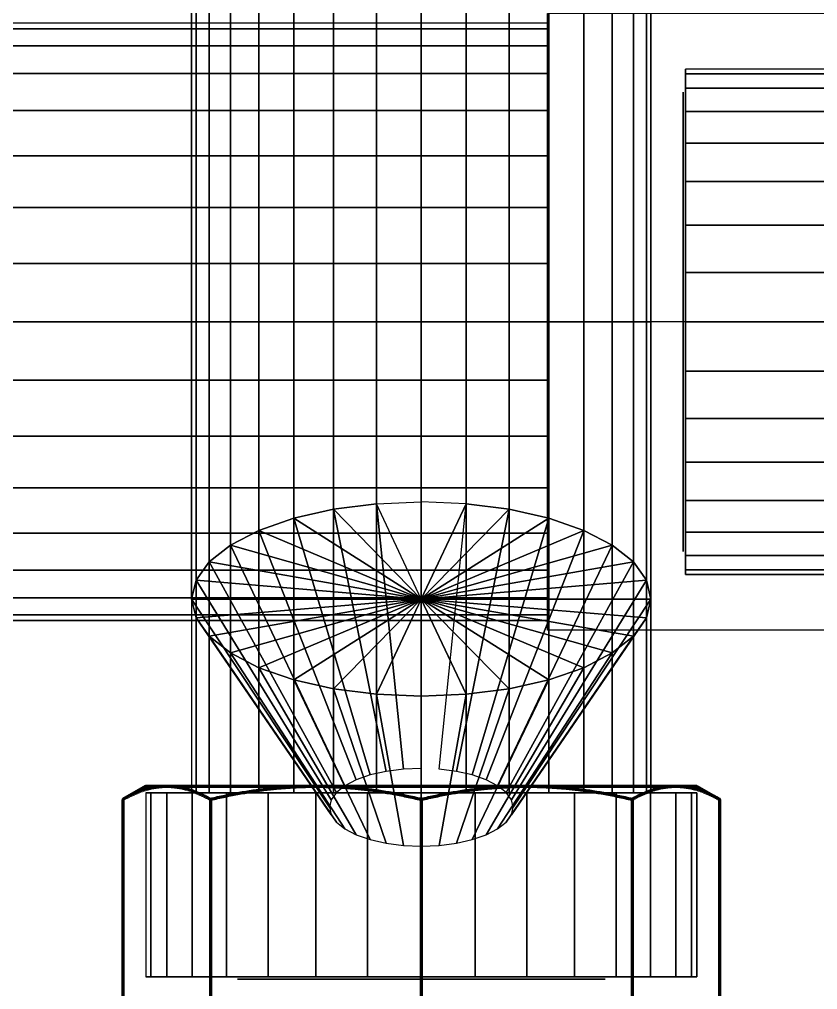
# Model space of a CAD drawing. Header units: millimetres. Extents: x -92220 to 11040, y -5929 to 27498.
# Drawn here: x 232.5 to 267.26, y 1050.94 to 1093.16 of the extents above; entities that cross this region are included whole.
import ezdxf

# ---------------------------------------------------------------- set-up
doc = ezdxf.new("R2010")
doc.units = ezdxf.units.MM
doc.layers.add('11 Водоразборный узел', color=7, linetype='Continuous')
doc.layers.add('25 Вода ветка 5', color=7, linetype='Continuous')

# ---------------------------------------------------------------- blocks, each defined once
blk = doc.blocks.new('QMODEL_e17b8aaa_e9d4_400d_a0f2_fbeb3d9ce0b6')
at = {"color": 23}
for points, invisible_edges in [([(40.5, 28.047308, -5.949999), (58.5, 28.047308, -5.949999), (58.5, 20.297308, -19.373393), (40.5, 20.297308, -19.373393)], 1), ([(40.5, 20.297308, 7.473395), (58.5, 20.297308, 7.473395), (58.5, 28.047308, -5.949999), (40.5, 28.047308, -5.949999)], 1), ([(40.5, -2.952692, -5.949999), (40.5, 4.797308, -19.373393), (40.5, 20.297308, -19.373393), (40.5, 28.047308, -5.949999)], 15), ([(40.5, -2.952692, -5.949999), (40.5, 28.047308, -5.949999), (40.5, 20.297308, 7.473395), (40.5, 4.797308, 7.473395)], 15), ([(40.5, 20.297308, -19.373393), (58.5, 20.297308, -19.373393), (58.5, 4.797308, -19.373393), (40.5, 4.797308, -19.373393)], 1), ([(40.5, 4.797308, -19.373393), (58.5, 4.797308, -19.373393), (58.5, -2.952692, -5.949999), (40.5, -2.952692, -5.949999)], 1), ([(40.5, -2.952692, -5.949999), (58.5, -2.952692, -5.949999), (58.5, 4.797308, 7.473395), (40.5, 4.797308, 7.473395)], 1)]:
    blk.add_3dface(points, dxfattribs=dict(at, invisible_edges=invisible_edges))
at = {"color": 7, "invisible_edges": 14}
for points in [[(-58.6, 22.355161, -7.900902), (-58.6, 22.547308, -5.949999), (-58.6, 12.547308, -5.949999)], [(-58.6, 22.547308, -5.949999), (-58.6, 22.355161, -3.999096), (-58.6, 12.547308, -5.949999)], [(-58.6, 21.786104, -9.776834), (-58.6, 22.355161, -7.900902), (-58.6, 12.547308, -5.949999)], [(-58.6, 22.355161, -3.999096), (-58.6, 21.786104, -2.123165), (-58.6, 12.547308, -5.949999)], [(-58.6, 20.862005, -11.505702), (-58.6, 21.786104, -9.776834), (-58.6, 12.547308, -5.949999)], [(-58.6, 21.786104, -2.123165), (-58.6, 20.862005, -0.394297), (-58.6, 12.547308, -5.949999)], [(-58.6, 19.618376, -13.021067), (-58.6, 20.862005, -11.505702), (-58.6, 12.547308, -5.949999)], [(-58.6, 20.862005, -0.394297), (-58.6, 19.618376, 1.121069), (-58.6, 12.547308, -5.949999)], [(33.439277, 20.393591, -34.549999), (31.938533, 19.938345, -34.549999), (35, 12.547308, -34.549999)], [(35, 20.547308, -34.549999), (33.439277, 20.393591, -34.549999), (35, 12.547308, -34.549999)], [(36.560723, 20.393591, -34.549999), (35, 20.547308, -34.549999), (35, 12.547308, -34.549999)], [(38.061467, 19.938345, -34.549999), (36.560723, 20.393591, -34.549999), (35, 12.547308, -34.549999)], [(31.938533, 19.938345, -34.549999), (30.555438, 19.199065, -34.549999), (35, 12.547308, -34.549999)], [(39.444562, 19.199065, -34.549999), (38.061467, 19.938345, -34.549999), (35, 12.547308, -34.549999)], [(-58.6, 18.103011, -14.264695), (-58.6, 19.618376, -13.021067), (-58.6, 12.547308, -5.949999)], [(-58.6, 19.618376, 1.121069), (-58.6, 18.103011, 2.364697), (-58.6, 12.547308, -5.949999)], [(30.555438, 19.199065, -34.549999), (29.343146, 18.204163, -34.549999), (35, 12.547308, -34.549999)], [(40.656854, 18.204163, -34.549999), (39.444562, 19.199065, -34.549999), (35, 12.547308, -34.549999)], [(29.343146, 18.204163, -34.549999), (28.348243, 16.99187, -34.549999), (35, 12.547308, -34.549999)], [(41.651757, 16.99187, -34.549999), (40.656854, 18.204163, -34.549999), (35, 12.547308, -34.549999)], [(-58.6, 16.374143, -15.188795), (-58.6, 18.103011, -14.264695), (-58.6, 12.547308, -5.949999)], [(-58.6, 18.103011, 2.364697), (-58.6, 16.374143, 3.288796), (-58.6, 12.547308, -5.949999)], [(28.348243, 16.99187, -34.549999), (27.608964, 15.608776, -34.549999), (35, 12.547308, -34.549999)], [(42.391036, 15.608776, -34.549999), (41.651757, 16.99187, -34.549999), (35, 12.547308, -34.549999)], [(-58.6, 14.498212, -15.757852), (-58.6, 16.374143, -15.188795), (-58.6, 12.547308, -5.949999)], [(-58.6, 16.374143, 3.288796), (-58.6, 14.498212, 3.857854), (-58.6, 12.547308, -5.949999)], [(27.608964, 15.608776, -34.549999), (27.153718, 14.108031, -34.549999), (35, 12.547308, -34.549999)], [(42.846282, 14.108031, -34.549999), (42.391036, 15.608776, -34.549999), (35, 12.547308, -34.549999)], [(-58.6, 12.547308, -15.949999), (-58.6, 14.498212, -15.757852), (-58.6, 12.547308, -5.949999)], [(-58.6, 14.498212, 3.857854), (-58.6, 12.547308, 4.050001), (-58.6, 12.547308, -5.949999)], [(27.153718, 14.108031, -34.549999), (27, 12.547308, -34.549999), (35, 12.547308, -34.549999)], [(43, 12.547308, -34.549999), (42.846282, 14.108031, -34.549999), (35, 12.547308, -34.549999)], [(-58.6, 12.547308, 4.050001), (-58.6, 10.596405, 3.857854), (-58.6, 12.547308, -5.949999)], [(-58.6, 10.596405, 3.857854), (-58.6, 8.720474, 3.288796), (-58.6, 12.547308, -5.949999)], [(-58.6, 8.720474, 3.288796), (-58.6, 6.991606, 2.364697), (-58.6, 12.547308, -5.949999)], [(-58.6, 6.991606, 2.364697), (-58.6, 5.476241, 1.121069), (-58.6, 12.547308, -5.949999)], [(-58.6, 5.476241, 1.121069), (-58.6, 4.232612, -0.394297), (-58.6, 12.547308, -5.949999)], [(-58.6, 4.232612, -0.394297), (-58.6, 3.308513, -2.123165), (-58.6, 12.547308, -5.949999)], [(-58.6, 3.308513, -2.123165), (-58.6, 2.739456, -3.999096), (-58.6, 12.547308, -5.949999)], [(-58.6, 2.739456, -3.999096), (-58.6, 2.547308, -5.949999), (-58.6, 12.547308, -5.949999)], [(-58.6, 2.547308, -5.949999), (-58.6, 2.739456, -7.900902), (-58.6, 12.547308, -5.949999)], [(-58.6, 2.739456, -7.900902), (-58.6, 3.308513, -9.776834), (-58.6, 12.547308, -5.949999)], [(-58.6, 3.308513, -9.776834), (-58.6, 4.232612, -11.505702), (-58.6, 12.547308, -5.949999)], [(-58.6, 4.232612, -11.505702), (-58.6, 5.476241, -13.021067), (-58.6, 12.547308, -5.949999)], [(-58.6, 5.476241, -13.021067), (-58.6, 6.991606, -14.264695), (-58.6, 12.547308, -5.949999)], [(-58.6, 6.991606, -14.264695), (-58.6, 8.720474, -15.188795), (-58.6, 12.547308, -5.949999)], [(-58.6, 8.720474, -15.188795), (-58.6, 10.596405, -15.757852), (-58.6, 12.547308, -5.949999)], [(-58.6, 10.596405, -15.757852), (-58.6, 12.547308, -15.949999), (-58.6, 12.547308, -5.949999)], [(27, 12.547308, -34.549999), (27.153718, 10.986586, -34.549999), (35, 12.547308, -34.549999)], [(27.153718, 10.986586, -34.549999), (27.608964, 9.485841, -34.549999), (35, 12.547308, -34.549999)], [(27.608964, 9.485841, -34.549999), (28.348243, 8.102747, -34.549999), (35, 12.547308, -34.549999)], [(28.348243, 8.102747, -34.549999), (29.343146, 6.890454, -34.549999), (35, 12.547308, -34.549999)], [(29.343146, 6.890454, -34.549999), (30.555438, 5.895552, -34.549999), (35, 12.547308, -34.549999)], [(30.555438, 5.895552, -34.549999), (31.938533, 5.156272, -34.549999), (35, 12.547308, -34.549999)], [(31.938533, 5.156272, -34.549999), (33.439277, 4.701026, -34.549999), (35, 12.547308, -34.549999)], [(33.439277, 4.701026, -34.549999), (35, 4.547308, -34.549999), (35, 12.547308, -34.549999)], [(35, 4.547308, -34.549999), (36.560723, 4.701026, -34.549999), (35, 12.547308, -34.549999)], [(36.560723, 4.701026, -34.549999), (38.061467, 5.156272, -34.549999), (35, 12.547308, -34.549999)], [(38.061467, 5.156272, -34.549999), (39.444562, 5.895552, -34.549999), (35, 12.547308, -34.549999)], [(39.444562, 5.895552, -34.549999), (40.656854, 6.890454, -34.549999), (35, 12.547308, -34.549999)], [(40.656854, 6.890454, -34.549999), (41.651757, 8.102747, -34.549999), (35, 12.547308, -34.549999)], [(41.651757, 8.102747, -34.549999), (42.391036, 9.485841, -34.549999), (35, 12.547308, -34.549999)], [(42.391036, 9.485841, -34.549999), (42.846282, 10.986586, -34.549999), (35, 12.547308, -34.549999)], [(42.846282, 10.986586, -34.549999), (43, 12.547308, -34.549999), (35, 12.547308, -34.549999)]]:
    blk.add_3dface(points, dxfattribs=at)
at = {"color": 23}
mesh = blk.add_polymesh((2, 32), dxfattribs=dict(at, n_close=True))
for k, corner in enumerate([(-42.5, 12.547308, 7.050001), (-42.5, 10.011134, 6.800209), (-42.5, 7.572424, 6.060435), (-42.5, 5.324895, 4.859106), (-42.5, 3.35492, 3.242389), (-42.5, 1.738203, 1.272414), (-42.5, 0.536874, -0.975115), (-42.5, -0.2029, -3.413825), (-42.5, -0.452692, -5.949999), (-42.5, -0.2029, -8.486173), (-42.5, 0.536874, -10.924884), (-42.5, 1.738203, -13.172412), (-42.5, 3.35492, -15.142387), (-42.5, 5.324895, -16.759104), (-42.5, 7.572424, -17.960433), (-42.5, 10.011134, -18.700208), (-42.5, 12.547308, -18.949999), (-42.5, 15.083483, -18.700208), (-42.5, 17.522193, -17.960433), (-42.5, 19.769721, -16.759104), (-42.5, 21.739697, -15.142387), (-42.5, 23.356413, -13.172412), (-42.5, 24.557742, -10.924884), (-42.5, 25.297517, -8.486173), (-42.5, 25.547308, -5.949999), (-42.5, 25.297517, -3.413825), (-42.5, 24.557742, -0.975115), (-42.5, 23.356413, 1.272414), (-42.5, 21.739697, 3.242389), (-42.5, 19.769721, 4.859106), (-42.5, 17.522193, 6.060435), (-42.5, 15.083483, 6.800209), (40.5, 12.547308, 7.050001), (40.5, 10.011134, 6.800209), (40.5, 7.572424, 6.060435), (40.5, 5.324895, 4.859106), (40.5, 3.35492, 3.242389), (40.5, 1.738203, 1.272414), (40.5, 0.536874, -0.975115), (40.5, -0.2029, -3.413825), (40.5, -0.452692, -5.949999), (40.5, -0.2029, -8.486173), (40.5, 0.536874, -10.924884), (40.5, 1.738203, -13.172412), (40.5, 3.35492, -15.142387), (40.5, 5.324895, -16.759104), (40.5, 7.572424, -17.960433), (40.5, 10.011134, -18.700208), (40.5, 12.547308, -18.949999), (40.5, 15.083483, -18.700208), (40.5, 17.522193, -17.960433), (40.5, 19.769721, -16.759104), (40.5, 21.739697, -15.142387), (40.5, 23.356413, -13.172412), (40.5, 24.557742, -10.924884), (40.5, 25.297517, -8.486173), (40.5, 25.547308, -5.949999), (40.5, 25.297517, -3.413825), (40.5, 24.557742, -0.975115), (40.5, 23.356413, 1.272414), (40.5, 21.739697, 3.242389), (40.5, 19.769721, 4.859106), (40.5, 17.522193, 6.060435), (40.5, 15.083483, 6.800209)]):
    mesh.set_mesh_vertex(divmod(k, 32), corner)
mesh = blk.add_polymesh((2, 32), dxfattribs=dict(at, n_close=True))
for k, corner in enumerate([(40.5, 12.547308, -5.949999), (40.5, 12.547308, -5.949999), (40.5, 12.547308, -5.949999), (40.5, 12.547308, -5.949999), (40.5, 12.547308, -5.949999), (40.5, 12.547308, -5.949999), (40.5, 12.547308, -5.949999), (40.5, 12.547308, -5.949999), (40.5, 12.547308, -5.949999), (40.5, 12.547308, -5.949999), (40.5, 12.547308, -5.949999), (40.5, 12.547308, -5.949999), (40.5, 12.547308, -5.949999), (40.5, 12.547308, -5.949999), (40.5, 12.547308, -5.949999), (40.5, 12.547308, -5.949999), (40.5, 12.547308, -5.949999), (40.5, 12.547308, -5.949999), (40.5, 12.547308, -5.949999), (40.5, 12.547308, -5.949999), (40.5, 12.547308, -5.949999), (40.5, 12.547308, -5.949999), (40.5, 12.547308, -5.949999), (40.5, 12.547308, -5.949999), (40.5, 12.547308, -5.949999), (40.5, 12.547308, -5.949999), (40.5, 12.547308, -5.949999), (40.5, 12.547308, -5.949999), (40.5, 12.547308, -5.949999), (40.5, 12.547308, -5.949999), (40.5, 12.547308, -5.949999), (40.5, 12.547308, -5.949999), (40.5, 12.547308, 7.050001), (40.5, 10.011134, 6.800209), (40.5, 7.572424, 6.060435), (40.5, 5.324895, 4.859106), (40.5, 3.35492, 3.242389), (40.5, 1.738203, 1.272414), (40.5, 0.536874, -0.975115), (40.5, -0.2029, -3.413825), (40.5, -0.452692, -5.949999), (40.5, -0.2029, -8.486173), (40.5, 0.536874, -10.924884), (40.5, 1.738203, -13.172412), (40.5, 3.35492, -15.142387), (40.5, 5.324895, -16.759104), (40.5, 7.572424, -17.960433), (40.5, 10.011134, -18.700208), (40.5, 12.547308, -18.949999), (40.5, 15.083483, -18.700208), (40.5, 17.522193, -17.960433), (40.5, 19.769721, -16.759104), (40.5, 21.739697, -15.142387), (40.5, 23.356413, -13.172412), (40.5, 24.557742, -10.924884), (40.5, 25.297517, -8.486173), (40.5, 25.547308, -5.949999), (40.5, 25.297517, -3.413825), (40.5, 24.557742, -0.975115), (40.5, 23.356413, 1.272414), (40.5, 21.739697, 3.242389), (40.5, 19.769721, 4.859106), (40.5, 17.522193, 6.060435), (40.5, 15.083483, 6.800209)]):
    mesh.set_mesh_vertex(divmod(k, 32), corner)
mesh = blk.add_polymesh((2, 32), dxfattribs=dict(at, n_close=True))
for k, corner in enumerate([(23, 12.547308, -34.449999), (23.230577, 10.206225, -34.449999), (23.913446, 7.955107, -34.449999), (25.022365, 5.880466, -34.449999), (26.514719, 4.062027, -34.449999), (28.333157, 2.569673, -34.449999), (30.407799, 1.460754, -34.449999), (32.658916, 0.777885, -34.449999), (35, 0.547308, -34.449999), (37.341084, 0.777885, -34.449999), (39.592201, 1.460754, -34.449999), (41.666843, 2.569673, -34.449999), (43.485281, 4.062027, -34.449999), (44.977635, 5.880466, -34.449999), (46.086554, 7.955107, -34.449999), (46.769423, 10.206225, -34.449999), (47, 12.547308, -34.449999), (46.769423, 14.888392, -34.449999), (46.086554, 17.13951, -34.449999), (44.977635, 19.214151, -34.449999), (43.485281, 21.03259, -34.449999), (41.666843, 22.524944, -34.449999), (39.592201, 23.633863, -34.449999), (37.341084, 24.316732, -34.449999), (35, 24.547308, -34.449999), (32.658916, 24.316732, -34.449999), (30.407799, 23.633863, -34.449999), (28.333157, 22.524944, -34.449999), (26.514719, 21.03259, -34.449999), (25.022365, 19.214151, -34.449999), (23.913446, 17.13951, -34.449999), (23.230577, 14.888392, -34.449999), (23, 12.547308, -26.449999), (23.230577, 10.206225, -26.449999), (23.913446, 7.955107, -26.449999), (25.022365, 5.880466, -26.449999), (26.514719, 4.062027, -26.449999), (28.333157, 2.569673, -26.449999), (30.407799, 1.460754, -26.449999), (32.658916, 0.777885, -26.449999), (35, 0.547308, -26.449999), (37.341084, 0.777885, -26.449999), (39.592201, 1.460754, -26.449999), (41.666843, 2.569673, -26.449999), (43.485281, 4.062027, -26.449999), (44.977635, 5.880466, -26.449999), (46.086554, 7.955107, -26.449999), (46.769423, 10.206225, -26.449999), (47, 12.547308, -26.449999), (46.769423, 14.888392, -26.449999), (46.086554, 17.13951, -26.449999), (44.977635, 19.214151, -26.449999), (43.485281, 21.03259, -26.449999), (41.666843, 22.524944, -26.449999), (39.592201, 23.633863, -26.449999), (37.341084, 24.316732, -26.449999), (35, 24.547308, -26.449999), (32.658916, 24.316732, -26.449999), (30.407799, 23.633863, -26.449999), (28.333157, 22.524944, -26.449999), (26.514719, 21.03259, -26.449999), (25.022365, 19.214151, -26.449999), (23.913446, 17.13951, -26.449999), (23.230577, 14.888392, -26.449999)]):
    mesh.set_mesh_vertex(divmod(k, 32), corner)
mesh = blk.add_polymesh((2, 32), dxfattribs=dict(at, n_close=True))
for k, corner in enumerate([(35, 12.547308, -34.449999), (35, 12.547308, -34.449999), (35, 12.547308, -34.449999), (35, 12.547308, -34.449999), (35, 12.547308, -34.449999), (35, 12.547308, -34.449999), (35, 12.547308, -34.449999), (35, 12.547308, -34.449999), (35, 12.547308, -34.449999), (35, 12.547308, -34.449999), (35, 12.547308, -34.449999), (35, 12.547308, -34.449999), (35, 12.547308, -34.449999), (35, 12.547308, -34.449999), (35, 12.547308, -34.449999), (35, 12.547308, -34.449999), (35, 12.547308, -34.449999), (35, 12.547308, -34.449999), (35, 12.547308, -34.449999), (35, 12.547308, -34.449999), (35, 12.547308, -34.449999), (35, 12.547308, -34.449999), (35, 12.547308, -34.449999), (35, 12.547308, -34.449999), (35, 12.547308, -34.449999), (35, 12.547308, -34.449999), (35, 12.547308, -34.449999), (35, 12.547308, -34.449999), (35, 12.547308, -34.449999), (35, 12.547308, -34.449999), (35, 12.547308, -34.449999), (35, 12.547308, -34.449999), (23, 12.547308, -34.449999), (23.230577, 10.206225, -34.449999), (23.913446, 7.955107, -34.449999), (25.022365, 5.880466, -34.449999), (26.514719, 4.062027, -34.449999), (28.333157, 2.569673, -34.449999), (30.407799, 1.460754, -34.449999), (32.658916, 0.777885, -34.449999), (35, 0.547308, -34.449999), (37.341084, 0.777885, -34.449999), (39.592201, 1.460754, -34.449999), (41.666843, 2.569673, -34.449999), (43.485281, 4.062027, -34.449999), (44.977635, 5.880466, -34.449999), (46.086554, 7.955107, -34.449999), (46.769423, 10.206225, -34.449999), (47, 12.547308, -34.449999), (46.769423, 14.888392, -34.449999), (46.086554, 17.13951, -34.449999), (44.977635, 19.214151, -34.449999), (43.485281, 21.03259, -34.449999), (41.666843, 22.524944, -34.449999), (39.592201, 23.633863, -34.449999), (37.341084, 24.316732, -34.449999), (35, 24.547308, -34.449999), (32.658916, 24.316732, -34.449999), (30.407799, 23.633863, -34.449999), (28.333157, 22.524944, -34.449999), (26.514719, 21.03259, -34.449999), (25.022365, 19.214151, -34.449999), (23.913446, 17.13951, -34.449999), (23.230577, 14.888392, -34.449999)]):
    mesh.set_mesh_vertex(divmod(k, 32), corner)
mesh = blk.add_polymesh((2, 32), dxfattribs=dict(at, n_close=True))
for k, corner in enumerate([(35, 12.547308, -26.449999), (35, 12.547308, -26.449999), (35, 12.547308, -26.449999), (35, 12.547308, -26.449999), (35, 12.547308, -26.449999), (35, 12.547308, -26.449999), (35, 12.547308, -26.449999), (35, 12.547308, -26.449999), (35, 12.547308, -26.449999), (35, 12.547308, -26.449999), (35, 12.547308, -26.449999), (35, 12.547308, -26.449999), (35, 12.547308, -26.449999), (35, 12.547308, -26.449999), (35, 12.547308, -26.449999), (35, 12.547308, -26.449999), (35, 12.547308, -26.449999), (35, 12.547308, -26.449999), (35, 12.547308, -26.449999), (35, 12.547308, -26.449999), (35, 12.547308, -26.449999), (35, 12.547308, -26.449999), (35, 12.547308, -26.449999), (35, 12.547308, -26.449999), (35, 12.547308, -26.449999), (35, 12.547308, -26.449999), (35, 12.547308, -26.449999), (35, 12.547308, -26.449999), (35, 12.547308, -26.449999), (35, 12.547308, -26.449999), (35, 12.547308, -26.449999), (35, 12.547308, -26.449999), (23, 12.547308, -26.449999), (23.230577, 10.206225, -26.449999), (23.913446, 7.955107, -26.449999), (25.022365, 5.880466, -26.449999), (26.514719, 4.062027, -26.449999), (28.333157, 2.569673, -26.449999), (30.407799, 1.460754, -26.449999), (32.658916, 0.777885, -26.449999), (35, 0.547308, -26.449999), (37.341084, 0.777885, -26.449999), (39.592201, 1.460754, -26.449999), (41.666843, 2.569673, -26.449999), (43.485281, 4.062027, -26.449999), (44.977635, 5.880466, -26.449999), (46.086554, 7.955107, -26.449999), (46.769423, 10.206225, -26.449999), (47, 12.547308, -26.449999), (46.769423, 14.888392, -26.449999), (46.086554, 17.13951, -26.449999), (44.977635, 19.214151, -26.449999), (43.485281, 21.03259, -26.449999), (41.666843, 22.524944, -26.449999), (39.592201, 23.633863, -26.449999), (37.341084, 24.316732, -26.449999), (35, 24.547308, -26.449999), (32.658916, 24.316732, -26.449999), (30.407799, 23.633863, -26.449999), (28.333157, 22.524944, -26.449999), (26.514719, 21.03259, -26.449999), (25.022365, 19.214151, -26.449999), (23.913446, 17.13951, -26.449999), (23.230577, 14.888392, -26.449999)]):
    mesh.set_mesh_vertex(divmod(k, 32), corner)
mesh = blk.add_polymesh((2, 32), dxfattribs=dict(at, n_close=True))
for k, corner in enumerate([(-58.5, 12.547308, 5.050001), (-58.5, 10.401315, 4.838639), (-58.5, 8.337791, 4.212676), (-58.5, 6.436036, 3.196166), (-58.5, 4.769134, 1.828175), (-58.5, 3.401143, 0.161273), (-58.5, 2.384634, -1.740481), (-58.5, 1.75867, -3.804006), (-58.5, 1.547308, -5.949999), (-58.5, 1.75867, -8.095993), (-58.5, 2.384634, -10.159517), (-58.5, 3.401143, -12.061272), (-58.5, 4.769134, -13.728174), (-58.5, 6.436036, -15.096165), (-58.5, 8.337791, -16.112674), (-58.5, 10.401315, -16.738637), (-58.5, 12.547308, -16.949999), (-58.5, 14.693302, -16.738637), (-58.5, 16.756826, -16.112674), (-58.5, 18.658581, -15.096165), (-58.5, 20.325483, -13.728174), (-58.5, 21.693474, -12.061272), (-58.5, 22.709983, -10.159517), (-58.5, 23.335947, -8.095993), (-58.5, 23.547308, -5.949999), (-58.5, 23.335947, -3.804006), (-58.5, 22.709983, -1.740481), (-58.5, 21.693474, 0.161273), (-58.5, 20.325483, 1.828175), (-58.5, 18.658581, 3.196166), (-58.5, 16.756826, 4.212676), (-58.5, 14.693302, 4.838639), (-42.5, 12.547308, 5.050001), (-42.5, 10.401315, 4.838639), (-42.5, 8.337791, 4.212676), (-42.5, 6.436036, 3.196166), (-42.5, 4.769134, 1.828175), (-42.5, 3.401143, 0.161273), (-42.5, 2.384634, -1.740481), (-42.5, 1.75867, -3.804006), (-42.5, 1.547308, -5.949999), (-42.5, 1.75867, -8.095993), (-42.5, 2.384634, -10.159517), (-42.5, 3.401143, -12.061272), (-42.5, 4.769134, -13.728174), (-42.5, 6.436036, -15.096165), (-42.5, 8.337791, -16.112674), (-42.5, 10.401315, -16.738637), (-42.5, 12.547308, -16.949999), (-42.5, 14.693302, -16.738637), (-42.5, 16.756826, -16.112674), (-42.5, 18.658581, -15.096165), (-42.5, 20.325483, -13.728174), (-42.5, 21.693474, -12.061272), (-42.5, 22.709983, -10.159517), (-42.5, 23.335947, -8.095993), (-42.5, 23.547308, -5.949999), (-42.5, 23.335947, -3.804006), (-42.5, 22.709983, -1.740481), (-42.5, 21.693474, 0.161273), (-42.5, 20.325483, 1.828175), (-42.5, 18.658581, 3.196166), (-42.5, 16.756826, 4.212676), (-42.5, 14.693302, 4.838639)]):
    mesh.set_mesh_vertex(divmod(k, 32), corner)
mesh = blk.add_polymesh((2, 32), dxfattribs=dict(at, n_close=True))
for k, corner in enumerate([(-58.5, 12.547308, -5.949999), (-58.5, 12.547308, -5.949999), (-58.5, 12.547308, -5.949999), (-58.5, 12.547308, -5.949999), (-58.5, 12.547308, -5.949999), (-58.5, 12.547308, -5.949999), (-58.5, 12.547308, -5.949999), (-58.5, 12.547308, -5.949999), (-58.5, 12.547308, -5.949999), (-58.5, 12.547308, -5.949999), (-58.5, 12.547308, -5.949999), (-58.5, 12.547308, -5.949999), (-58.5, 12.547308, -5.949999), (-58.5, 12.547308, -5.949999), (-58.5, 12.547308, -5.949999), (-58.5, 12.547308, -5.949999), (-58.5, 12.547308, -5.949999), (-58.5, 12.547308, -5.949999), (-58.5, 12.547308, -5.949999), (-58.5, 12.547308, -5.949999), (-58.5, 12.547308, -5.949999), (-58.5, 12.547308, -5.949999), (-58.5, 12.547308, -5.949999), (-58.5, 12.547308, -5.949999), (-58.5, 12.547308, -5.949999), (-58.5, 12.547308, -5.949999), (-58.5, 12.547308, -5.949999), (-58.5, 12.547308, -5.949999), (-58.5, 12.547308, -5.949999), (-58.5, 12.547308, -5.949999), (-58.5, 12.547308, -5.949999), (-58.5, 12.547308, -5.949999), (-58.5, 12.547308, 5.050001), (-58.5, 10.401315, 4.838639), (-58.5, 8.337791, 4.212676), (-58.5, 6.436036, 3.196166), (-58.5, 4.769134, 1.828175), (-58.5, 3.401143, 0.161273), (-58.5, 2.384634, -1.740481), (-58.5, 1.75867, -3.804006), (-58.5, 1.547308, -5.949999), (-58.5, 1.75867, -8.095993), (-58.5, 2.384634, -10.159517), (-58.5, 3.401143, -12.061272), (-58.5, 4.769134, -13.728174), (-58.5, 6.436036, -15.096165), (-58.5, 8.337791, -16.112674), (-58.5, 10.401315, -16.738637), (-58.5, 12.547308, -16.949999), (-58.5, 14.693302, -16.738637), (-58.5, 16.756826, -16.112674), (-58.5, 18.658581, -15.096165), (-58.5, 20.325483, -13.728174), (-58.5, 21.693474, -12.061272), (-58.5, 22.709983, -10.159517), (-58.5, 23.335947, -8.095993), (-58.5, 23.547308, -5.949999), (-58.5, 23.335947, -3.804006), (-58.5, 22.709983, -1.740481), (-58.5, 21.693474, 0.161273), (-58.5, 20.325483, 1.828175), (-58.5, 18.658581, 3.196166), (-58.5, 16.756826, 4.212676), (-58.5, 14.693302, 4.838639)]):
    mesh.set_mesh_vertex(divmod(k, 32), corner)
mesh = blk.add_polymesh((2, 32), dxfattribs=dict(at, n_close=True))
for k, corner in enumerate([(25, 12.547308, -26.449999), (25.192147, 10.596405, -26.449999), (25.761205, 8.720474, -26.449999), (26.685304, 6.991606, -26.449999), (27.928932, 5.476241, -26.449999), (29.444298, 4.232612, -26.449999), (31.173166, 3.308513, -26.449999), (33.049097, 2.739456, -26.449999), (35, 2.547308, -26.449999), (36.950903, 2.739456, -26.449999), (38.826834, 3.308513, -26.449999), (40.555702, 4.232612, -26.449999), (42.071068, 5.476241, -26.449999), (43.314696, 6.991606, -26.449999), (44.238795, 8.720474, -26.449999), (44.807853, 10.596405, -26.449999), (45, 12.547308, -26.449999), (44.807853, 14.498212, -26.449999), (44.238795, 16.374143, -26.449999), (43.314696, 18.103011, -26.449999), (42.071068, 19.618376, -26.449999), (40.555702, 20.862005, -26.449999), (38.826834, 21.786104, -26.449999), (36.950903, 22.355161, -26.449999), (35, 22.547308, -26.449999), (33.049097, 22.355161, -26.449999), (31.173166, 21.786104, -26.449999), (29.444298, 20.862005, -26.449999), (27.928932, 19.618376, -26.449999), (26.685304, 18.103011, -26.449999), (25.761205, 16.374143, -26.449999), (25.192147, 14.498212, -26.449999), (25, 12.547308, -5.949999), (25.192147, 10.596405, -5.949999), (25.761205, 8.720474, -5.949999), (26.685304, 6.991606, -5.949999), (27.928932, 5.476241, -5.949999), (29.444298, 4.232612, -5.949999), (31.173166, 3.308513, -5.949999), (33.049097, 2.739456, -5.949999), (35, 2.547308, -5.949999), (36.950903, 2.739456, -5.949999), (38.826834, 3.308513, -5.949999), (40.555702, 4.232612, -5.949999), (42.071068, 5.476241, -5.949999), (43.314696, 6.991606, -5.949999), (44.238795, 8.720474, -5.949999), (44.807853, 10.596405, -5.949999), (45, 12.547308, -5.949999), (44.807853, 14.498212, -5.949999), (44.238795, 16.374143, -5.949999), (43.314696, 18.103011, -5.949999), (42.071068, 19.618376, -5.949999), (40.555702, 20.862005, -5.949999), (38.826834, 21.786104, -5.949999), (36.950903, 22.355161, -5.949999), (35, 22.547308, -5.949999), (33.049097, 22.355161, -5.949999), (31.173166, 21.786104, -5.949999), (29.444298, 20.862005, -5.949999), (27.928932, 19.618376, -5.949999), (26.685304, 18.103011, -5.949999), (25.761205, 16.374143, -5.949999), (25.192147, 14.498212, -5.949999)]):
    mesh.set_mesh_vertex(divmod(k, 32), corner)
mesh = blk.add_polymesh((2, 32), dxfattribs=dict(at, n_close=True))
for k, corner in enumerate([(35, 12.547308, -26.449999), (35, 12.547308, -26.449999), (35, 12.547308, -26.449999), (35, 12.547308, -26.449999), (35, 12.547308, -26.449999), (35, 12.547308, -26.449999), (35, 12.547308, -26.449999), (35, 12.547308, -26.449999), (35, 12.547308, -26.449999), (35, 12.547308, -26.449999), (35, 12.547308, -26.449999), (35, 12.547308, -26.449999), (35, 12.547308, -26.449999), (35, 12.547308, -26.449999), (35, 12.547308, -26.449999), (35, 12.547308, -26.449999), (35, 12.547308, -26.449999), (35, 12.547308, -26.449999), (35, 12.547308, -26.449999), (35, 12.547308, -26.449999), (35, 12.547308, -26.449999), (35, 12.547308, -26.449999), (35, 12.547308, -26.449999), (35, 12.547308, -26.449999), (35, 12.547308, -26.449999), (35, 12.547308, -26.449999), (35, 12.547308, -26.449999), (35, 12.547308, -26.449999), (35, 12.547308, -26.449999), (35, 12.547308, -26.449999), (35, 12.547308, -26.449999), (35, 12.547308, -26.449999), (25, 12.547308, -26.449999), (25.192147, 10.596405, -26.449999), (25.761205, 8.720474, -26.449999), (26.685304, 6.991606, -26.449999), (27.928932, 5.476241, -26.449999), (29.444298, 4.232612, -26.449999), (31.173166, 3.308513, -26.449999), (33.049097, 2.739456, -26.449999), (35, 2.547308, -26.449999), (36.950903, 2.739456, -26.449999), (38.826834, 3.308513, -26.449999), (40.555702, 4.232612, -26.449999), (42.071068, 5.476241, -26.449999), (43.314696, 6.991606, -26.449999), (44.238795, 8.720474, -26.449999), (44.807853, 10.596405, -26.449999), (45, 12.547308, -26.449999), (44.807853, 14.498212, -26.449999), (44.238795, 16.374143, -26.449999), (43.314696, 18.103011, -26.449999), (42.071068, 19.618376, -26.449999), (40.555702, 20.862005, -26.449999), (38.826834, 21.786104, -26.449999), (36.950903, 22.355161, -26.449999), (35, 22.547308, -26.449999), (33.049097, 22.355161, -26.449999), (31.173166, 21.786104, -26.449999), (29.444298, 20.862005, -26.449999), (27.928932, 19.618376, -26.449999), (26.685304, 18.103011, -26.449999), (25.761205, 16.374143, -26.449999), (25.192147, 14.498212, -26.449999)]):
    mesh.set_mesh_vertex(divmod(k, 32), corner)
mesh = blk.add_polymesh((2, 32), dxfattribs=dict(at, n_close=True))
for k, corner in enumerate([(35, 12.547308, -5.949999), (35, 12.547308, -5.949999), (35, 12.547308, -5.949999), (35, 12.547308, -5.949999), (35, 12.547308, -5.949999), (35, 12.547308, -5.949999), (35, 12.547308, -5.949999), (35, 12.547308, -5.949999), (35, 12.547308, -5.949999), (35, 12.547308, -5.949999), (35, 12.547308, -5.949999), (35, 12.547308, -5.949999), (35, 12.547308, -5.949999), (35, 12.547308, -5.949999), (35, 12.547308, -5.949999), (35, 12.547308, -5.949999), (35, 12.547308, -5.949999), (35, 12.547308, -5.949999), (35, 12.547308, -5.949999), (35, 12.547308, -5.949999), (35, 12.547308, -5.949999), (35, 12.547308, -5.949999), (35, 12.547308, -5.949999), (35, 12.547308, -5.949999), (35, 12.547308, -5.949999), (35, 12.547308, -5.949999), (35, 12.547308, -5.949999), (35, 12.547308, -5.949999), (35, 12.547308, -5.949999), (35, 12.547308, -5.949999), (35, 12.547308, -5.949999), (35, 12.547308, -5.949999), (25, 12.547308, -5.949999), (25.192147, 10.596405, -5.949999), (25.761205, 8.720474, -5.949999), (26.685304, 6.991606, -5.949999), (27.928932, 5.476241, -5.949999), (29.444298, 4.232612, -5.949999), (31.173166, 3.308513, -5.949999), (33.049097, 2.739456, -5.949999), (35, 2.547308, -5.949999), (36.950903, 2.739456, -5.949999), (38.826834, 3.308513, -5.949999), (40.555702, 4.232612, -5.949999), (42.071068, 5.476241, -5.949999), (43.314696, 6.991606, -5.949999), (44.238795, 8.720474, -5.949999), (44.807853, 10.596405, -5.949999), (45, 12.547308, -5.949999), (44.807853, 14.498212, -5.949999), (44.238795, 16.374143, -5.949999), (43.314696, 18.103011, -5.949999), (42.071068, 19.618376, -5.949999), (40.555702, 20.862005, -5.949999), (38.826834, 21.786104, -5.949999), (36.950903, 22.355161, -5.949999), (35, 22.547308, -5.949999), (33.049097, 22.355161, -5.949999), (31.173166, 21.786104, -5.949999), (29.444298, 20.862005, -5.949999), (27.928932, 19.618376, -5.949999), (26.685304, 18.103011, -5.949999), (25.761205, 16.374143, -5.949999), (25.192147, 14.498212, -5.949999)]):
    mesh.set_mesh_vertex(divmod(k, 32), corner)
mesh = blk.add_polymesh((2, 32), dxfattribs=dict(at, n_close=True))
for k, corner in enumerate([(35, 14.952251, -25.38358), (34.219639, 14.882593, -25.416062), (33.469266, 14.676297, -25.512259), (32.777719, 14.34129, -25.668475), (32.171573, 13.890445, -25.878707), (31.674122, 13.34109, -26.134876), (31.304482, 12.714336, -26.427136), (31.076859, 12.034267, -26.744257), (31, 11.32702, -27.074051), (31.076859, 10.619772, -27.403846), (31.304482, 9.939703, -27.720967), (31.674122, 9.312949, -28.013227), (32.171573, 8.763594, -28.269396), (32.777719, 8.31275, -28.479627), (33.469266, 7.977742, -28.635844), (34.219639, 7.771446, -28.732041), (35, 7.701788, -28.764523), (35.780361, 7.771446, -28.732041), (36.530734, 7.977742, -28.635844), (37.222281, 8.31275, -28.479627), (37.828427, 8.763594, -28.269396), (38.325878, 9.312949, -28.013227), (38.695518, 9.939703, -27.720967), (38.923141, 10.619772, -27.403846), (39, 11.32702, -27.074051), (38.923141, 12.034267, -26.744257), (38.695518, 12.714336, -26.427136), (38.325878, 13.34109, -26.134876), (37.828427, 13.890445, -25.878707), (37.222281, 14.34129, -25.668475), (36.530734, 14.676297, -25.512259), (35.780361, 14.882593, -25.416062), (35, 16.163919, -13.784793), (33.049097, 15.989775, -13.865997), (31.173166, 15.474033, -14.106491), (29.444298, 14.636515, -14.497032), (27.928932, 13.509405, -15.022612), (26.685304, 12.136017, -15.663033), (25.761205, 10.56913, -16.393683), (25.192147, 8.868959, -17.186485), (25, 7.10084, -18.010972), (25.192147, 5.332721, -18.835459), (25.761205, 3.63255, -19.628261), (26.685304, 2.065663, -20.358912), (27.928932, 0.692275, -20.999333), (29.444298, -0.434835, -21.524912), (31.173166, -1.272354, -21.915453), (33.049097, -1.788095, -22.155947), (35, -1.962239, -22.237152), (36.950903, -1.788095, -22.155947), (38.826834, -1.272354, -21.915453), (40.555702, -0.434835, -21.524912), (42.071068, 0.692275, -20.999333), (43.314696, 2.065663, -20.358912), (44.238795, 3.63255, -19.628261), (44.807853, 5.332721, -18.835459), (45, 7.10084, -18.010972), (44.807853, 8.868959, -17.186485), (44.238795, 10.56913, -16.393683), (43.314696, 12.136017, -15.663033), (42.071068, 13.509405, -15.022612), (40.555702, 14.636515, -14.497032), (38.826834, 15.474033, -14.106491), (36.950903, 15.989775, -13.865997)]):
    mesh.set_mesh_vertex(divmod(k, 32), corner)
mesh = blk.add_polymesh((2, 32), dxfattribs=dict(at, n_close=True))
for k, corner in enumerate([(35, 1.372279, 17.935983), (36.950903, 1.198134, 17.854778), (38.826834, 0.682393, 17.614284), (40.555702, -0.155125, 17.223743), (42.071068, -1.282235, 16.698163), (43.314696, -2.655623, 16.057742), (44.238795, -4.22251, 15.32709), (44.807853, -5.92268, 14.534288), (45, -7.690799, 13.7098), (44.807853, -9.458918, 12.885313), (44.238795, -11.159089, 12.09251), (43.314696, -12.725976, 11.361859), (42.071068, -14.099363, 10.721438), (40.555702, -15.226473, 10.195858), (38.826834, -16.063991, 9.805317), (36.950903, -16.579733, 9.564823), (35, -16.753877, 9.483618), (33.049097, -16.579733, 9.564823), (31.173166, -16.063991, 9.805317), (29.444298, -15.226473, 10.195858), (27.928932, -14.099363, 10.721438), (26.685304, -12.725976, 11.361859), (25.761205, -11.159089, 12.09251), (25.192147, -9.458918, 12.885313), (25, -7.690799, 13.7098), (25.192147, -5.92268, 14.534288), (25.761205, -4.22251, 15.32709), (26.685304, -2.655623, 16.057742), (27.928932, -1.282235, 16.698163), (29.444298, -0.155125, 17.223743), (31.173166, 0.682393, 17.614284), (33.049097, 1.198134, 17.854778), (35, 16.163918, -13.78479), (36.950903, 15.989773, -13.865995), (38.826834, 15.474032, -14.106489), (40.555702, 14.636514, -14.49703), (42.071068, 13.509404, -15.02261), (43.314696, 12.136016, -15.663031), (44.238795, 10.569129, -16.393682), (44.807853, 8.868959, -17.186485), (45, 7.10084, -18.010972), (44.807853, 5.332721, -18.83546), (44.238795, 3.63255, -19.628262), (43.314696, 2.065663, -20.358914), (42.071068, 0.692276, -20.999335), (40.555702, -0.434834, -21.524915), (38.826834, -1.272352, -21.915456), (36.950903, -1.788094, -22.15595), (35, -1.962238, -22.237155), (33.049097, -1.788094, -22.15595), (31.173166, -1.272352, -21.915456), (29.444298, -0.434834, -21.524915), (27.928932, 0.692276, -20.999335), (26.685304, 2.065663, -20.358914), (25.761205, 3.63255, -19.628262), (25.192147, 5.332721, -18.83546), (25, 7.10084, -18.010972), (25.192147, 8.868959, -17.186485), (25.761205, 10.569129, -16.393682), (26.685304, 12.136016, -15.663031), (27.928932, 13.509404, -15.02261), (29.444298, 14.636514, -14.49703), (31.173166, 15.474032, -14.106489), (33.049097, 15.989773, -13.865995)]):
    mesh.set_mesh_vertex(divmod(k, 32), corner)
mesh = blk.add_polymesh((2, 32), dxfattribs=dict(at, n_close=True))
for k, corner in enumerate([(35, 7.10084, -18.010972), (35, 7.10084, -18.010972), (35, 7.10084, -18.010972), (35, 7.10084, -18.010972), (35, 7.10084, -18.010972), (35, 7.10084, -18.010972), (35, 7.10084, -18.010972), (35, 7.10084, -18.010972), (35, 7.10084, -18.010972), (35, 7.10084, -18.010972), (35, 7.10084, -18.010972), (35, 7.10084, -18.010972), (35, 7.10084, -18.010972), (35, 7.10084, -18.010972), (35, 7.10084, -18.010972), (35, 7.10084, -18.010972), (35, 7.10084, -18.010972), (35, 7.10084, -18.010972), (35, 7.10084, -18.010972), (35, 7.10084, -18.010972), (35, 7.10084, -18.010972), (35, 7.10084, -18.010972), (35, 7.10084, -18.010972), (35, 7.10084, -18.010972), (35, 7.10084, -18.010972), (35, 7.10084, -18.010972), (35, 7.10084, -18.010972), (35, 7.10084, -18.010972), (35, 7.10084, -18.010972), (35, 7.10084, -18.010972), (35, 7.10084, -18.010972), (35, 7.10084, -18.010972), (35, 16.163918, -13.78479), (36.950903, 15.989773, -13.865995), (38.826834, 15.474032, -14.106489), (40.555702, 14.636514, -14.49703), (42.071068, 13.509404, -15.02261), (43.314696, 12.136016, -15.663031), (44.238795, 10.569129, -16.393682), (44.807853, 8.868959, -17.186485), (45, 7.10084, -18.010972), (44.807853, 5.332721, -18.83546), (44.238795, 3.63255, -19.628262), (43.314696, 2.065663, -20.358914), (42.071068, 0.692276, -20.999335), (40.555702, -0.434834, -21.524915), (38.826834, -1.272352, -21.915456), (36.950903, -1.788094, -22.15595), (35, -1.962238, -22.237155), (33.049097, -1.788094, -22.15595), (31.173166, -1.272352, -21.915456), (29.444298, -0.434834, -21.524915), (27.928932, 0.692276, -20.999335), (26.685304, 2.065663, -20.358914), (25.761205, 3.63255, -19.628262), (25.192147, 5.332721, -18.83546), (25, 7.10084, -18.010972), (25.192147, 8.868959, -17.186485), (25.761205, 10.569129, -16.393682), (26.685304, 12.136016, -15.663031), (27.928932, 13.509404, -15.02261), (29.444298, 14.636514, -14.49703), (31.173166, 15.474032, -14.106489), (33.049097, 15.989773, -13.865995)]):
    mesh.set_mesh_vertex(divmod(k, 32), corner)
blk = doc.blocks.new('A$C14EC3C771')
at = {"color": 0, "linetype": 'Continuous', "lineweight": -2}
for p, q in [((-31, 12), (-30.43, 12.988)), ((-30.429, 12.989), (-21.071, 12.989)), ((-31, 11.086), (-31, 12)), ((-31, 4.591), (-31, 11.086)), ((-30.429, 9.183), (-21.071, 9.183)), ((-31, -4.594), (-31, 4.591)), ((-30.429, -0.002), (-21.071, -0.002)), ((-31, -11.087), (-31, -4.594)), ((-30.429, -9.185), (-21.071, -9.185)), ((-31, -12), (-31, -11.087)), ((-31, -12), (-30.43, -12.988)), ((-30.429, -12.989), (-21.071, -12.989))]:
    blk.add_line(p, q, dxfattribs=at)
for points, weights in [([(-31, 11.086), (-31, 12), (-30.429, 12.989)], [1, 1.02039017055, 1]), ([(-30.429, 12.989), (-30.429, 12.988), (-30.43, 12.988)], [1, 1.00000643757, 1.00001287108]), ([(-30.429, 9.183), (-31, 10.172), (-31, 11.086)], [1, 1.02039017055, 1]), ([(-31, 4.591), (-31, 6.796), (-30.429, 9.183)], [1, 1.02039017055, 1]), ([(-30.429, -0.002), (-31, 2.386), (-31, 4.591)], [1, 1.02039017055, 1]), ([(-31, -4.594), (-31, -2.388), (-30.429, -0.002)], [1, 1.02039017055, 1]), ([(-30.429, -9.185), (-31, -6.799), (-31, -4.594)], [1, 1.02039017055, 1]), ([(-31, -11.087), (-31, -10.174), (-30.429, -9.185)], [1, 1.02039017055, 1]), ([(-30.429, -12.989), (-31, -12), (-31, -11.087)], [1, 1.02039017055, 1])]:
    blk.add_rational_spline(points, weights, degree=2, dxfattribs=at)

msp = doc.modelspace()

# ---------------------------------------------------------------- block references
at = {"layer": '11 Водоразборный узел', "extrusion": (0, 1, 0), "rotation": 180}
for p in [(-215, 12.547, 1085.95), (-320, 12.547, 1085.95)]:
    msp.add_blockref('QMODEL_e17b8aaa_e9d4_400d_a0f2_fbeb3d9ce0b6', p, dxfattribs=at)
at = {"layer": '25 Вода ветка 5', "color": 1, "lineweight": 80, "rotation": 270}
msp.add_blockref('A$C14EC3C771', (250, 1028.793), dxfattribs=at)

doc.saveas('drawing.dxf')
